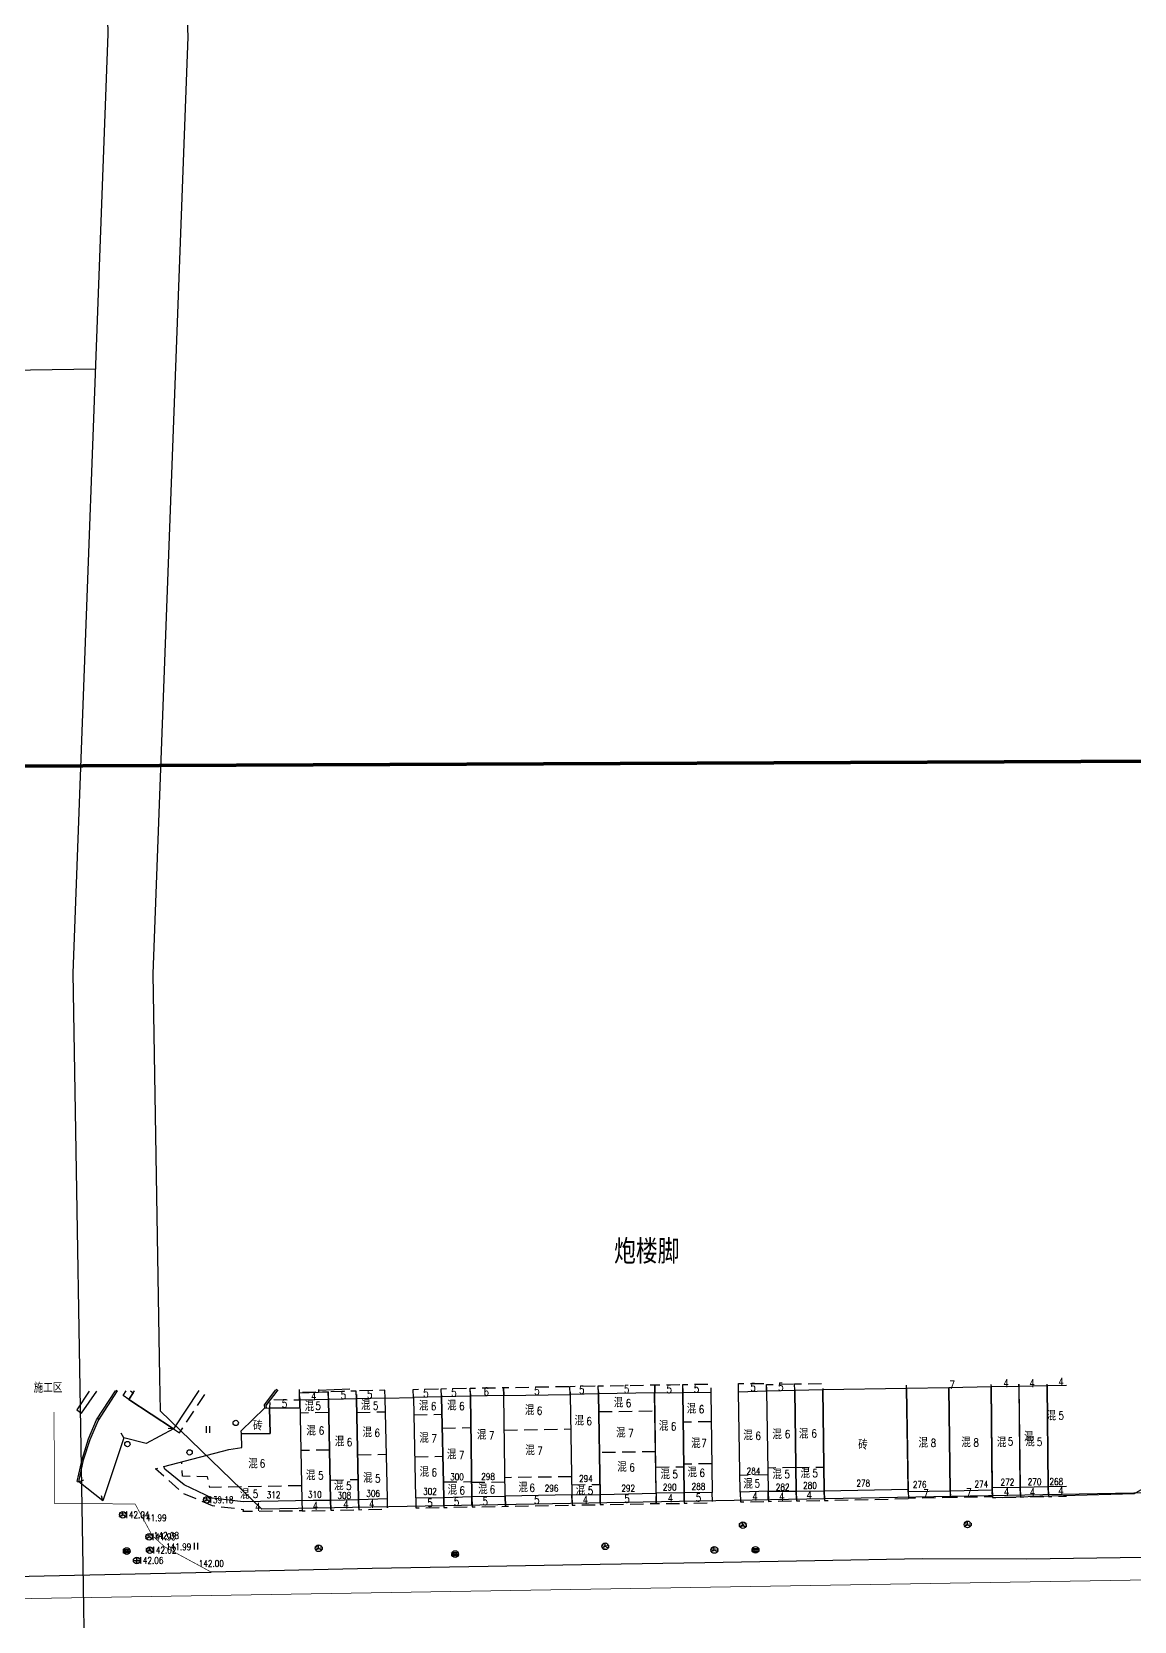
# Model space of a CAD drawing. Extents: x 529262 to 576451, y 2694391 to 2717535.
# Drawn here: x 565709.8 to 565875.1, y 2709680.9 to 2709919.2 of the extents above; entities that cross this region are included whole.
import ezdxf
from ezdxf.enums import TextEntityAlignment as Align
from ezdxf.xclip import XClip

# ---------------------------------------------------------------- set-up
doc = ezdxf.new("R2010")
doc.units = 0
doc.header["$XCLIPFRAME"] = 0
doc.linetypes.add('X5', pattern=[3, 2, -1])
for name, color, linetype in [('a红线图', 1, 'Continuous'), ('COMPONENT', 8, 'Continuous'), ('DLSS', 4, 'Continuous'), ('DMTZ', 8, 'Continuous'), ('GCD', 8, 'Continuous'), ('GXYZ', 8, 'Continuous'), ('JMD', 8, 'Continuous'), ('PP-COM', 7, 'Continuous'), ('RD-中线', 40, 'Continuous'), ('RD-红线', 7, 'Continuous'), ('ZBTZ', 8, 'Continuous'), ('ZJ', 7, 'Continuous')]:
    doc.layers.add(name, color=color, linetype=linetype)
doc.layers.add('尺寸标注', color=7, linetype='Continuous', lineweight=18)
doc.styles.add('HZ', font='rs.shx', dxfattribs={"width": 0.8, "bigfont": 'hztxt.shx'})
doc.styles.add('宋体', font='', dxfattribs={"width": 0.75})
doc.styles.get('宋体').set_extended_font_data('SimSun')
doc.linetypes.add('10421', pattern='A,2,[150,AAA.SHX,S=0.5,R=0,X=0,Y=0.5],1e-11', length=2)
doc.linetypes.add('10422', pattern='A,0.75,[150,AAA.SHX,S=0.5,R=0,X=0,Y=0.5],1.5,[177,AAA.SHX,S=1,R=0,X=0,Y=0.4],0.75', length=3)
doc.linetypes.add('1161', pattern='A,0,[149,AAA.SHX,S=0.15,R=0,X=0,Y=0],-1.6', length=1.6)

# ---------------------------------------------------------------- blocks, each defined once
blk = doc.blocks.new('A$C19FD0107')
at = {"layer": 'RD-中线', "color": 8, "linetype": 'Continuous', "flags": 128}
for points in [[(-5107.95, 16504.07), (-5219.45, 16202.02, 0.04717), (-5233.93, 16147.44), (-5260.68, 15986.84, 0.018836), (-5263.55, 15964.43), (-5278.55, 15797.76, 0.007917), (-5279.02, 15791.45), (-5281.36, 15751.13, 0.020425), (-5281.64, 15734.8), (-5276.77, 15528.25), (-5282.01, 15387.42), (-5280.48, 15295.55, 0.000055), (-5280.48, 15295.44), (-5280.16, 15276.46)], [(-4490.73, 14139.44, 0), (-4490.29, 14139.42)], [(-3818.25, 14086.17, 0), (-3817.74, 14086.17)]]:
    blk.add_lwpolyline(points, format="xyb", dxfattribs=at)
at = {"layer": 'RD-中线', "color": 8}
blk.add_lwpolyline([(-5278.64, 15477.99), (-5541.36, 15473.92)], dxfattribs=at)
at = {"layer": 'RD-红线', "color": 8}
blk.add_lwpolyline([(-5265.2, 15546.79), (-5265.03, 15534.28), (-5264.77, 15527.81)], dxfattribs=at)
at = {"layer": 'RD-红线', "color": 8, "linetype": 'Continuous', "flags": 128}
for points in [[(-5264.77, 15527.81), (-5270.01, 15387.3), (-5269, 15326.79), (-5268.92, 15321.79)], [(-4940.45, 15312.79), (-5253.65, 15307.04)]]:
    blk.add_lwpolyline(points, dxfattribs=at)
at = {"layer": 'RD-红线', "color": 8, "linetype": 'Continuous'}
blk.add_lwpolyline([(-5268.92, 15321.79), (-5253.65, 15307.04, 0.414723)], format="xyb", dxfattribs=at)
blk = doc.blocks.new('GC200')
at = {"linetype": 'Continuous', "const_width": 0.2, "flags": 128}
blk.add_lwpolyline([(-0.1, 0, 1), (0.1, 0, 1)], format="xyb", close=True, dxfattribs=at)
blk = doc.blocks.new('gc122')
at = {"color": 8}
blk.add_circle((0, 0), 0.8, dxfattribs=at)
blk = doc.blocks.new('gc121')
at = {"color": 8}
for p, q in [((-0.5, -1), (-0.5, 1)), ((0.5, -1), (0.5, 1))]:
    blk.add_line(p, q, dxfattribs=at)
blk = doc.blocks.new('gcbj0102')
for p, q in [((-1, 0), (1, 0)), ((0, -1), (0, 1))]:
    blk.add_line(p, q)
blk.add_circle((0, 0), 1)
blk = doc.blocks.new('gcbj0103')
for p, q in [((-1, 0), (1, 0)), ((-0.9, 0.43), (0.9, 0.43)), ((-0.88, -0.47), (0.88, -0.47))]:
    blk.add_line(p, q)
blk.add_circle((0, 0), 1)
blk = doc.blocks.new('gcbj0107')
for q in [(-0.87, -0.5), (0, 1), (0.87, -0.5)]:
    blk.add_line((0, 0), q)
blk.add_circle((0, 0), 1)

msp = doc.modelspace()

# ---------------------------------------------------------------- linework, layer by layer
at = {"const_width": 0.5}
msp.add_lwpolyline([(565286.483, 2709870.726), (565133.543, 2709870.659), (565133.687, 2709298.957), (565665.616, 2709299.237), (565665.521, 2709371.101), (565911.301, 2709371.252), (565911.184, 2709809.956), (565286.302, 2709807.243), (565286.483, 2709870.726)], dxfattribs=at)
at = {"layer": 'a红线图', "color": 8, "linetype": 'Continuous', "lineweight": 0, "flags": 128}
msp.add_lwpolyline([(564727.349, 2709667.84), (566620.304, 2709699.43)], dxfattribs=at)
msp.add_lwpolyline([(564727.349, 2709667.84), (566620.304, 2709699.43)], dxfattribs=at)
at = {"layer": 'DLSS', "linetype": 'Continuous', "flags": 128}
for points in [[(565757.523, 2709715.637), (565752.804, 2709715.462)], [(565887.039, 2709690.567), (565859.014, 2709690.145), (565843.403, 2709690.195), (565827.217, 2709689.914), (565810.742, 2709689.62), (565795.053, 2709689.34), (565778.242, 2709689.065), (565760.865, 2709688.732), (565736.714, 2709688.222)]]:
    msp.add_lwpolyline(points, dxfattribs=at)
at = {"layer": 'DLSS', "linetype": 'Continuous', "const_width": 0.1, "flags": 128}
msp.add_lwpolyline([(565713.138, 2709712.235), (565713.269, 2709698.502), (565725.317, 2709698.433), (565727.883, 2709693.701), (565729.728, 2709692.017), (565736.714, 2709688.222)], dxfattribs=at)
at = {"layer": 'DMTZ', "linetype": '10422', "elevation": 141.178, "flags": 128}
msp.add_lwpolyline([(565718.431, 2709715.349), (565716.567, 2709712.542), (565717.294, 2709712.064), (565719.594, 2709715.358)], dxfattribs=at)
at = {"layer": 'DMTZ', "linetype": '10422', "flags": 128}
for points in [[(565749.981, 2709715.119), (565749.967, 2709715.581)], [(565752.802, 2709715.602), (565752.807, 2709715.2)]]:
    msp.add_lwpolyline(points, dxfattribs=at)
at = {"layer": 'DMTZ', "linetype": '10421', "flags": 128}
msp.add_lwpolyline([(565762.815, 2709714.303), (565767.046, 2709714.402)], dxfattribs=at)
at = {"layer": 'JMD', "linetype": 'Continuous'}
for p, q in [((565722.445, 2709715.483, 142.215), (565722.654, 2709715.346, 142.215)), ((565746.462, 2709715.647), (565746.66, 2709715.494)), ((565719.71, 2709711.297, 142.215), (565719.919, 2709711.16, 142.215)), ((565731.05, 2709709.692), (565730.25, 2709709.727)), ((565723.614, 2709708.37), (565723.231, 2709709.072)), ((565717.844, 2709706.671, 142.215), (565718.082, 2709706.596, 142.215)), ((565716.648, 2709701.821, 142.215), (565716.892, 2709701.769, 142.215)), ((565716.892, 2709701.769), (565717.646, 2709702.036)), ((565720.479, 2709698.885), (565720.252, 2709699.652))]:
    msp.add_line(p, q, dxfattribs=at)
at = {"layer": 'JMD', "linetype": 'Continuous', "flags": 128}
msp.add_lwpolyline([(565853.875, 2709699.385), (565875.188, 2709699.993), (565883.782, 2709704.949), (565888.975, 2709709.154), (565888.975, 2709737.133)], dxfattribs=at)
at = {"layer": 'JMD', "linetype": 'X5', "flags": 128}
for points, elevation in [([(565803.248, 2709715.078), (565803.228, 2709716.286), (565807.426, 2709716.346), (565807.445, 2709715.138)], 141.181), ([(565807.445, 2709715.138), (565807.426, 2709716.346), (565811.643, 2709716.417), (565811.664, 2709715.209)], 140.83), ([(565815.814, 2709715.271), (565815.801, 2709716.478), (565820.016, 2709716.513), (565820, 2709715.337)], 141.264), ([(565853.65, 2709716.342), (565853.658, 2709715.976)], 141.33), ([(565857.835, 2709716.373), (565857.842, 2709716.068)], 141.376), ([(565857.842, 2709716.068), (565857.835, 2709716.373)], 141.33), ([(565862.064, 2709716.137), (565862.058, 2709716.404)], 141.376), ([(565862.064, 2709716.137), (565862.058, 2709716.404)], 141.376), ([(565724.366, 2709714.089), (565723.502, 2709714.676), (565723.97, 2709715.39)], 144.432), ([(565731.05, 2709709.692), (565731.968, 2709709.088), (565736.173, 2709715.48)], 142.066), ([(565750.016, 2709712.853), (565749.992, 2709713.987), (565745.499, 2709714.044), (565745.484, 2709712.859)], 142.351), ([(565754.301, 2709714.085), (565754.267, 2709715.242), (565749.981, 2709715.119), (565749.992, 2709713.987)], 142.252), ([(565758.513, 2709714.199), (565758.479, 2709715.364), (565754.267, 2709715.242), (565754.301, 2709714.085)], 142.014), ([(565762.815, 2709714.303), (565762.781, 2709715.488), (565758.479, 2709715.364), (565758.513, 2709714.199)], 141.689), ([(565775.588, 2709714.601), (565775.563, 2709715.809), (565780.569, 2709715.882), (565780.587, 2709714.689)], 140.987), ([(565780.587, 2709714.689), (565780.569, 2709715.882), (565790.516, 2709716.071), (565790.536, 2709714.863)], 140.987), ([(565790.536, 2709714.863), (565790.516, 2709716.071), (565794.765, 2709716.135), (565794.785, 2709714.927)], 141.097), ([(565794.785, 2709714.927), (565794.765, 2709716.135), (565803.228, 2709716.286), (565803.248, 2709715.078)], 141.288), ([(565754.334, 2709712.143), (565750.034, 2709712.049)], 142.014), ([(565758.555, 2709712.165), (565762.86, 2709712.26)], 141.689), ([(565767.103, 2709711.803), (565771.301, 2709711.9)], 142.286), ([(565794.827, 2709712.28), (565803.284, 2709712.393)], 142.286), ([(565771.35, 2709709.819), (565775.657, 2709709.882)], 142.286), ([(565780.663, 2709709.519), (565790.632, 2709709.685)], 141.898), ([(565811.723, 2709710.759), (565807.504, 2709710.703)], 140.83), ([(565750.267, 2709701.173), (565736.517, 2709700.901), (565736.179, 2709702.519), (565732.434, 2709702.589), (565732.316, 2709704.735)], 142.351), ([(565754.46, 2709706.519), (565750.154, 2709706.427)], 161.524), ([(565758.689, 2709705.808), (565763, 2709705.903)], 161.524), ([(565767.242, 2709705.497), (565771.448, 2709705.595)], 161.524), ([(565803.344, 2709706.266), (565794.926, 2709706.13)], 163.659), ([(565811.807, 2709704.452), (565807.588, 2709704.396)], 163.326), ([(565750.32, 2709698.938), (565750.375, 2709697.385), (565741.543, 2709697.284), (565741.545, 2709697.57), (565736.908, 2709698.132), (565732.537, 2709700.013), (565728.391, 2709703.703), (565729.622, 2709704.034)], 142.351), ([(565754.555, 2709702.02), (565758.767, 2709702.109)], 161.524), ([(565790.766, 2709702.514), (565780.768, 2709702.368)], 164.727), ([(565803.406, 2709703.96), (565807.593, 2709704.016)], 161.047), ([(565820.223, 2709702.816), (565816.037, 2709702.719)], 160.567), ([(565824.397, 2709703.91), (565820.187, 2709703.81)], 160.728), ([(565824.397, 2709703.91), (565828.607, 2709703.972)], 160.728), ([(565771.538, 2709701.732), (565775.775, 2709701.794)], 165.787), ([(565775.777, 2709701.68), (565780.777, 2709701.753)], 166.085), ([(565790.803, 2709701.302), (565795.003, 2709701.37)], 162.26), ([(565820.244, 2709700.332), (565820.273, 2709698.826), (565824.479, 2709698.892), (565824.452, 2709700.375)], 141.302), ([(565841.248, 2709700.279), (565841.272, 2709699.324), (565847.577, 2709699.446), (565847.559, 2709700.408)], 141.069), ([(565750.32, 2709698.938), (565750.375, 2709697.385), (565754.645, 2709697.487), (565754.619, 2709699.023)], 142.307), ([(565754.619, 2709699.023), (565754.645, 2709697.487), (565758.869, 2709697.565), (565758.831, 2709699.101)], 142.315), ([(565758.831, 2709699.101), (565758.869, 2709697.565), (565763.189, 2709697.7), (565763.147, 2709699.236)], 142.412)]:
    msp.add_lwpolyline(points, dxfattribs=dict(at, elevation=elevation))
for points in [[(565820, 2709715.336), (565820.013, 2709716.347), (565824.196, 2709716.43), (565824.218, 2709715.452)], [(565824.218, 2709715.452), (565824.196, 2709716.43), (565828.434, 2709716.514), (565828.438, 2709715.527)], [(565853.65, 2709716.342), (565853.658, 2709715.976)], [(565767.046, 2709714.402), (565767.03, 2709715.61), (565771.212, 2709715.707), (565771.241, 2709714.5)], [(565771.241, 2709714.5), (565771.212, 2709715.707), (565775.563, 2709715.809), (565775.588, 2709714.601)], [(565840.997, 2709715.729), (565840.986, 2709716.249)], [(565780.808, 2709699.617), (565780.835, 2709698.079), (565790.844, 2709698.256), (565790.817, 2709699.786)], [(565790.817, 2709699.786), (565790.844, 2709698.256), (565795.054, 2709698.33), (565795.028, 2709699.846)], [(565795.028, 2709699.846), (565795.054, 2709698.33), (565803.473, 2709698.499), (565803.449, 2709700.036)], [(565803.449, 2709700.036), (565803.473, 2709698.499), (565807.657, 2709698.53), (565807.646, 2709700.096)], [(565807.646, 2709700.096), (565807.657, 2709698.53), (565811.896, 2709698.626), (565811.865, 2709700.167)], [(565816.059, 2709700.226), (565816.091, 2709698.746), (565820.273, 2709698.826), (565820.244, 2709700.332)], [(565824.452, 2709700.375), (565824.479, 2709698.892), (565828.687, 2709698.957), (565828.66, 2709700.418)], [(565828.66, 2709700.418), (565828.687, 2709698.957), (565841.274, 2709699.236), (565841.24, 2709700.635)], [(565847.559, 2709700.408), (565847.577, 2709699.446), (565853.872, 2709699.567), (565853.845, 2709700.877)], [(565853.845, 2709700.877), (565853.875, 2709699.385), (565858.083, 2709699.471), (565858.049, 2709700.959)], [(565858.049, 2709700.959), (565858.083, 2709699.471), (565862.273, 2709699.557), (565862.243, 2709701.038)], [(565862.243, 2709701.038), (565862.273, 2709699.557), (565864.998, 2709699.613)], [(565767.399, 2709699.339), (565767.408, 2709697.843), (565771.618, 2709697.917), (565771.592, 2709699.427)], [(565771.592, 2709699.427), (565771.618, 2709697.917), (565775.836, 2709697.991), (565775.809, 2709699.533)], [(565775.809, 2709699.533), (565775.836, 2709697.991), (565780.835, 2709698.079), (565780.808, 2709699.617)]]:
    msp.add_lwpolyline(points, dxfattribs=at)
at = {"layer": 'JMD', "linetype": 'Continuous', "flags": 128}
for points, elevation in [([(565716.648, 2709701.821), (565717.354, 2709705.116), (565718.32, 2709708.181), (565719.532, 2709711.024), (565722.377, 2709715.378)], 142.215), ([(565724.64, 2709715.395), (565725.048, 2709715.121), (565724.366, 2709714.089), (565731.05, 2709709.692), (565726.975, 2709707.499), (565723.614, 2709708.37), (565720.479, 2709698.885), (565716.892, 2709701.769), (565717.596, 2709705.052), (565718.554, 2709708.094), (565719.753, 2709710.906), (565722.677, 2709715.381)], 142.066), ([(565716.892, 2709701.769), (565717.596, 2709705.052), (565718.554, 2709708.094), (565719.753, 2709710.906), (565722.677, 2709715.381)], 142.215), ([(565734.858, 2709715.47), (565731.05, 2709709.692), (565724.366, 2709714.089), (565725.233, 2709715.399)], 143.766), ([(565724.64, 2709715.395), (565725.048, 2709715.121)], 142.215), ([(565725.084, 2709715.398), (565725.189, 2709715.328)], 142.215), ([(565746.391, 2709715.555), (565744.646, 2709713.292), (565744.705, 2709712.818)], 1), ([(565746.709, 2709715.557), (565744.906, 2709713.221), (565744.955, 2709712.831)], 1), ([(565864.998, 2709716.186), (565862.064, 2709716.137), (565862.243, 2709701.038), (565864.998, 2709701.099)], 141.376)]:
    msp.add_lwpolyline(points, dxfattribs=dict(at, elevation=elevation))
for points, elevation in [([(565741.532, 2709698.76), (565736.855, 2709699.282), (565732.661, 2709701.305), (565729.754, 2709703.635), (565729.622, 2709704.034), (565739.354, 2709706.586), (565741.307, 2709706.89), (565741.252, 2709708.951), (565745.568, 2709709.004), (565745.484, 2709712.859), (565750.016, 2709712.853), (565749.981, 2709715.119), (565754.267, 2709715.242), (565754.619, 2709699.023)], 142.351), ([(565754.301, 2709714.085), (565749.992, 2709713.987), (565750.32, 2709698.938), (565754.619, 2709699.023)], 142.903), ([(565758.513, 2709714.199), (565754.301, 2709714.085), (565754.619, 2709699.023), (565758.831, 2709699.101)], 142.014), ([(565762.815, 2709714.303), (565758.513, 2709714.199), (565758.831, 2709699.101), (565763.147, 2709699.236)], 141.689), ([(565807.445, 2709715.138), (565811.664, 2709715.209), (565811.865, 2709700.167), (565807.646, 2709700.096)], 140.83), ([(565816.059, 2709700.226), (565815.814, 2709715.271), (565819.999, 2709715.377), (565820.244, 2709700.332)], 141.923), ([(565820, 2709715.336), (565820.244, 2709700.332), (565824.452, 2709700.375), (565824.218, 2709715.452)], 141.302), ([(565824.218, 2709715.452), (565824.452, 2709700.375), (565828.66, 2709700.418), (565828.438, 2709715.527)], 141.302), ([(565828.438, 2709715.527), (565828.66, 2709700.418), (565841.24, 2709700.635), (565840.997, 2709715.729)], 141.022), ([(565840.997, 2709715.729), (565841.248, 2709700.279), (565847.559, 2709700.408), (565847.327, 2709715.853)], 141.069), ([(565847.327, 2709715.853), (565847.559, 2709700.408), (565853.852, 2709700.531), (565853.658, 2709715.976)], 141.069), ([(565857.842, 2709716.068), (565858.049, 2709700.959), (565862.243, 2709701.038), (565862.064, 2709716.137)], 141.33), ([(565744.705, 2709712.818), (565745.484, 2709712.859), (565745.568, 2709709.004), (565741.252, 2709708.951), (565741.24, 2709709.405)], 141.898)]:
    msp.add_lwpolyline(points, close=True, dxfattribs=dict(at, elevation=elevation))
for points in [[(565771.241, 2709714.5), (565767.046, 2709714.402), (565767.378, 2709699.334), (565771.592, 2709699.427)], [(565775.588, 2709714.601), (565771.241, 2709714.5), (565771.592, 2709699.427), (565775.809, 2709699.533)], [(565780.587, 2709714.689), (565775.588, 2709714.601), (565775.809, 2709699.533), (565780.808, 2709699.617)], [(565780.587, 2709714.689), (565790.536, 2709714.863), (565790.817, 2709699.786), (565780.808, 2709699.617)], [(565794.785, 2709714.927), (565790.536, 2709714.863), (565790.817, 2709699.786), (565795.028, 2709699.846)], [(565794.785, 2709714.927), (565795.028, 2709699.846), (565803.449, 2709700.036), (565803.206, 2709715.117)], [(565803.248, 2709715.078), (565807.445, 2709715.138), (565807.646, 2709700.096), (565803.449, 2709700.036)], [(565853.658, 2709715.976), (565853.845, 2709700.877), (565858.049, 2709700.959), (565857.862, 2709716.058)]]:
    msp.add_lwpolyline(points, close=True, dxfattribs=at)
at = {"layer": 'ZBTZ', "linetype": '1161', "flags": 128}
msp.add_lwpolyline([(565693.446, 2709687.249), (565736.714, 2709688.222)], dxfattribs=at)

# ---------------------------------------------------------------- block references
at = {"layer": 'COMPONENT', "linetype": 'Continuous', "xscale": 0.5, "yscale": 0.5}
for name, p in [('gcbj0107', (565723.467, 2709696.807)), ('gcbj0107', (565736.076, 2709699.056)), ('gcbj0107', (565816.426, 2709695.253)), ('gcbj0107', (565850.154, 2709695.373)), ('gcbj0107', (565727.424, 2709693.507)), ('gcbj0107', (565795.814, 2709692.083, -99881.633)), ('gcbj0103', (565724.055, 2709691.377)), ('gcbj0102', (565725.557, 2709689.962)), ('gcbj0107', (565727.504, 2709691.515)), ('gcbj0107', (565752.832, 2709691.782)), ('gcbj0103', (565773.297, 2709690.924)), ('gcbj0107', (565812.169, 2709691.533)), ('gcbj0103', (565818.363, 2709691.545))]:
    msp.add_blockref(name, p, dxfattribs=at)
at = {"layer": 'GCD', "linetype": 'Continuous'}
ref = msp.add_blockref('GC200', (565723.462, 2709696.802, 142.044), dxfattribs=dict(at, xscale=0.1999999999534339, yscale=0.1999999999534339, zscale=0.1999999999534339))
ref.add_attrib('height', '142.04', dxfattribs={"linetype": 'Continuous', "height": 1, "style": 'HZ', "width": 0.8}).set_placement((565723.702, 2709696.802, 142.044), align=Align.MIDDLE_LEFT)
ref = msp.add_blockref('GC200', (565723.462, 2709696.802, 142.044), dxfattribs=dict(at, xscale=0.1999999999534339, yscale=0.1999999999534339, zscale=0.1999999999534339))
ref.add_attrib('height', '142.04', dxfattribs={"linetype": 'Continuous', "height": 1, "style": 'HZ', "width": 0.8}).set_placement((565723.702, 2709696.802, 142.044), align=Align.MIDDLE_LEFT)
ref = msp.add_blockref('GC200', (565736.068, 2709699.056, 139.182), dxfattribs=dict(at, xscale=0.1999999999534339, yscale=0.1999999999534339, zscale=0.1999999999534339))
ref.add_attrib('height', '139.18', dxfattribs={"linetype": 'Continuous', "height": 1, "style": 'HZ', "width": 0.8}).set_placement((565736.308, 2709699.056, 139.182), align=Align.MIDDLE_LEFT)
ref = msp.add_blockref('GC200', (565736.068, 2709699.056, 139.182), dxfattribs=dict(at, xscale=0.1999999999534339, yscale=0.1999999999534339, zscale=0.1999999999534339))
ref.add_attrib('height', '139.18', dxfattribs={"linetype": 'Continuous', "height": 1, "style": 'HZ', "width": 0.8}).set_placement((565736.308, 2709699.056, 139.182), align=Align.MIDDLE_LEFT)
ref = msp.add_blockref('GC200', (565726.025, 2709696.356, 141.99), dxfattribs=dict(at, xscale=0.1999999999534339, yscale=0.1999999999534339, zscale=0.1999999999534339))
ref.add_attrib('height', '141.99', dxfattribs={"linetype": 'Continuous', "height": 1, "style": 'HZ', "width": 0.8}).set_placement((565726.265, 2709696.356, 141.99), align=Align.MIDDLE_LEFT)
ref = msp.add_blockref('GC200', (565726.025, 2709696.356, 141.99), dxfattribs=dict(at, xscale=0.1999999999534339, yscale=0.1999999999534339, zscale=0.1999999999534339))
ref.add_attrib('height', '141.99', dxfattribs={"linetype": 'Continuous', "height": 1, "style": 'HZ', "width": 0.8}).set_placement((565726.265, 2709696.356, 141.99), align=Align.MIDDLE_LEFT)
ref = msp.add_blockref('GC200', (565727.417, 2709693.512, 141.945), dxfattribs=dict(at, xscale=0.1999999999534339, yscale=0.1999999999534339, zscale=0.1999999999534339))
ref.add_attrib('height', '141.95', dxfattribs={"linetype": 'Continuous', "height": 1, "style": 'HZ', "width": 0.8}).set_placement((565727.657, 2709693.512, 141.945), align=Align.MIDDLE_LEFT)
ref = msp.add_blockref('GC200', (565727.417, 2709693.512, 141.945), dxfattribs=dict(at, xscale=0.1999999999534339, yscale=0.1999999999534339, zscale=0.1999999999534339))
ref.add_attrib('height', '141.95', dxfattribs={"linetype": 'Continuous', "height": 1, "style": 'HZ', "width": 0.8}).set_placement((565727.657, 2709693.512, 141.945), align=Align.MIDDLE_LEFT)
ref = msp.add_blockref('GC200', (565727.879, 2709693.704, 142.081), dxfattribs=dict(at, xscale=0.1999999999534339, yscale=0.1999999999534339, zscale=0.1999999999534339))
ref.add_attrib('height', '142.08', dxfattribs={"linetype": 'Continuous', "height": 1, "style": 'HZ', "width": 0.8}).set_placement((565728.119, 2709693.704, 142.081), align=Align.MIDDLE_LEFT)
ref = msp.add_blockref('GC200', (565727.879, 2709693.704, 142.081), dxfattribs=dict(at, xscale=0.1999999999534339, yscale=0.1999999999534339, zscale=0.1999999999534339))
ref.add_attrib('height', '142.08', dxfattribs={"linetype": 'Continuous', "height": 1, "style": 'HZ', "width": 0.8}).set_placement((565728.119, 2709693.704, 142.081), align=Align.MIDDLE_LEFT)
ref = msp.add_blockref('GC200', (565729.724, 2709692.02, 141.989), dxfattribs=dict(at, xscale=0.1999999999534339, yscale=0.1999999999534339, zscale=0.1999999999534339))
ref.add_attrib('height', '141.99', dxfattribs={"linetype": 'Continuous', "height": 1, "style": 'HZ', "width": 0.8}).set_placement((565729.964, 2709692.02, 141.989), align=Align.MIDDLE_LEFT)
ref = msp.add_blockref('GC200', (565729.724, 2709692.02, 141.989), dxfattribs=dict(at, xscale=0.1999999999534339, yscale=0.1999999999534339, zscale=0.1999999999534339))
ref.add_attrib('height', '141.99', dxfattribs={"linetype": 'Continuous', "height": 1, "style": 'HZ', "width": 0.8}).set_placement((565729.964, 2709692.02, 141.989), align=Align.MIDDLE_LEFT)
ref = msp.add_blockref('GC200', (565725.55, 2709689.966, 142.058), dxfattribs=dict(at, xscale=0.1999999999534339, yscale=0.1999999999534339, zscale=0.1999999999534339))
ref.add_attrib('height', '142.06', dxfattribs={"linetype": 'Continuous', "height": 1, "style": 'HZ', "width": 0.8}).set_placement((565725.79, 2709689.966, 142.058), align=Align.MIDDLE_LEFT)
ref = msp.add_blockref('GC200', (565725.55, 2709689.966, 142.058), dxfattribs=dict(at, xscale=0.1999999999534339, yscale=0.1999999999534339, zscale=0.1999999999534339))
ref.add_attrib('height', '142.06', dxfattribs={"linetype": 'Continuous', "height": 1, "style": 'HZ', "width": 0.8}).set_placement((565725.79, 2709689.966, 142.058), align=Align.MIDDLE_LEFT)
ref = msp.add_blockref('GC200', (565727.497, 2709691.514, 142.023), dxfattribs=dict(at, xscale=0.1999999999534339, yscale=0.1999999999534339, zscale=0.1999999999534339))
ref.add_attrib('height', '142.02', dxfattribs={"linetype": 'Continuous', "height": 1, "style": 'HZ', "width": 0.8}).set_placement((565727.737, 2709691.514, 142.023), align=Align.MIDDLE_LEFT)
ref = msp.add_blockref('GC200', (565727.497, 2709691.514, 142.023), dxfattribs=dict(at, xscale=0.1999999999534339, yscale=0.1999999999534339, zscale=0.1999999999534339))
ref.add_attrib('height', '142.02', dxfattribs={"linetype": 'Continuous', "height": 1, "style": 'HZ', "width": 0.8}).set_placement((565727.737, 2709691.514, 142.023), align=Align.MIDDLE_LEFT)
ref = msp.add_blockref('GC200', (565734.618, 2709689.508, 141.999), dxfattribs=dict(at, xscale=0.1999999999534339, yscale=0.1999999999534339, zscale=0.1999999999534339))
ref.add_attrib('height', '142.00', dxfattribs={"linetype": 'Continuous', "height": 1, "style": 'HZ', "width": 0.8}).set_placement((565734.858, 2709689.508, 141.999), align=Align.MIDDLE_LEFT)
ref = msp.add_blockref('GC200', (565734.618, 2709689.508, 141.999), dxfattribs=dict(at, xscale=0.1999999999534339, yscale=0.1999999999534339, zscale=0.1999999999534339))
ref.add_attrib('height', '142.00', dxfattribs={"linetype": 'Continuous', "height": 1, "style": 'HZ', "width": 0.8}).set_placement((565734.858, 2709689.508, 141.999), align=Align.MIDDLE_LEFT)
at = {"layer": 'PP-COM'}
ref = msp.add_blockref('A$C19FD0107', (570997.993, 2694390.603), dxfattribs=at)
XClip(ref).set_block_clipping_path([(-9366.4383134884, 14428.6043910822), (-3328.4480743363, 17452.7484863754)])
at = {"layer": 'ZBTZ', "linetype": 'Continuous', "xscale": 0.5, "yscale": 0.5, "zscale": 0.5}
for name, p in [('gc121', (565736.289, 2709709.581)), ('gc122', (565740.403, 2709710.587)), ('gc122', (565724.163, 2709707.416)), ('gc122', (565733.491, 2709706.161)), ('gc121', (565734.449, 2709692.093))]:
    msp.add_blockref(name, p, dxfattribs=at)

# ---------------------------------------------------------------- texts
at = {"layer": 'GXYZ', "linetype": 'Continuous', "style": '宋体'}
for s, p in [('通信', (565736.12, 2709699.106)), ('通信', (565723.511, 2709696.857)), ('通信', (565816.47, 2709695.303)), ('电力', (565850.198, 2709695.423)), ('通信', (565727.468, 2709693.558)), ('雨水', (565724.058, 2709691.337)), ('污', (565725.558, 2709689.956)), ('通信', (565727.548, 2709691.565)), ('电力', (565752.876, 2709691.832)), ('雨水', (565773.299, 2709690.884)), ('电力', (565795.814, 2709692.083)), ('通信', (565812.213, 2709691.583)), ('雨水', (565818.363, 2709691.545))]:
    msp.add_text(s, height=0.5, dxfattribs=at).set_placement(p, align=Align.MIDDLE)
at = {"layer": 'JMD', "linetype": 'Continuous', "style": 'HZ', "width": 0.8}
for s, p in [('5', (565817.566, 2709715.941)), ('5', (565821.725, 2709715.993)), ('7', (565847.412, 2709716.297)), ('4', (565855.487, 2709716.526)), ('4', (565859.404, 2709716.547)), ('4', (565863.738, 2709716.723)), ('5', (565747.326, 2709713.492)), ('4', (565751.699, 2709714.585)), ('5', (565756.133, 2709714.748)), ('5', (565760.08, 2709714.869)), ('5', (565768.516, 2709715.047)), ('5', (565772.717, 2709715.16)), ('6', (565777.571, 2709715.274)), ('5', (565785.163, 2709715.414)), ('5', (565791.875, 2709715.559)), ('5', (565798.616, 2709715.663)), ('6', (565798.899, 2709713.551)), ('5', (565804.99, 2709715.664)), ('5', (565809.083, 2709715.726)), ('5', (565752.348, 2709713.155)), ('5', (565760.976, 2709713.169)), ('6', (565769.675, 2709713.086)), ('6', (565773.898, 2709713.11)), ('6', (565785.564, 2709712.417)), ('6', (565809.84, 2709712.627)), ('5', (565863.787, 2709711.678)), ('6', (565752.844, 2709709.43)), ('6', (565761.216, 2709709.094)), ('7', (565778.381, 2709708.722)), ('6', (565793.005, 2709710.854)), ('7', (565799.245, 2709709.037)), ('6', (565805.66, 2709710.053)), ('6', (565818.326, 2709708.645)), ('6', (565822.752, 2709708.914)), ('6', (565826.725, 2709709.009)), ('6', (565757.065, 2709707.717)), ('7', (565769.737, 2709708.254)), ('7', (565785.63, 2709706.405)), ('7', (565810.21, 2709707.53)), ('8', (565844.609, 2709707.578)), ('8', (565851.025, 2709707.641)), ('5', (565856.162, 2709707.817)), ('5', (565860.54, 2709707.744)), ('6', (565744, 2709704.498)), ('7', (565773.872, 2709705.774)), ('6', (565799.423, 2709703.908)), ('5', (565752.751, 2709702.713)), ('5', (565761.303, 2709702.256)), ('6', (565769.775, 2709703.16)), ('5', (565805.881, 2709702.882)), ('6', (565809.946, 2709703.095)), ('5', (565818.21, 2709701.513)), ('5', (565822.672, 2709702.886)), ('5', (565826.876, 2709703.048)), ('5', (565742.955, 2709699.948)), ('5', (565756.95, 2709701.139)), ('6', (565773.969, 2709700.459)), ('6', (565778.478, 2709700.612)), ('6', (565784.431, 2709700.841)), ('5', (565793.191, 2709700.432)), ('5', (565798.67, 2709699.189)), ('4', (565805.181, 2709699.307)), ('5', (565809.386, 2709699.394)), ('4', (565817.852, 2709699.577)), ('4', (565821.882, 2709699.57)), ('4', (565825.993, 2709699.754)), ('7', (565843.498, 2709700.018)), ('7', (565849.922, 2709700.163)), ('4', (565855.583, 2709700.258)), ('4', (565859.442, 2709700.183)), ('4', (565863.729, 2709700.409)), ('4', (565743.284, 2709697.988)), ('4', (565751.948, 2709698.129)), ('4', (565756.505, 2709698.344)), ('4', (565760.397, 2709698.453)), ('5', (565769.129, 2709698.58)), ('5', (565773.117, 2709698.782)), ('5', (565777.419, 2709698.834)), ('5', (565785.14, 2709699.039)), ('4', (565792.43, 2709699.036))]:
    msp.add_text(s, height=1.2, dxfattribs=at).set_placement(p, align=Align.MIDDLE_LEFT)
for s, p in [('混', (565752.182, 2709713.103)), ('混', (565760.607, 2709713.277)), ('混', (565769.306, 2709713.194)), ('混', (565773.528, 2709713.217)), ('混', (565798.53, 2709713.658)), ('混', (565785.194, 2709712.525)), ('混', (565792.636, 2709710.961)), ('混', (565809.47, 2709712.735)), ('混', (565863.433, 2709711.707)), ('砖', (565744.434, 2709710.189)), ('混', (565752.436, 2709709.448)), ('混', (565760.846, 2709709.201)), ('混', (565769.368, 2709708.362)), ('混', (565778.011, 2709708.829)), ('混', (565798.876, 2709709.145)), ('混', (565805.291, 2709710.161)), ('混', (565817.957, 2709708.753)), ('混', (565822.309, 2709708.895)), ('混', (565826.281, 2709708.991)), ('混', (565860.049, 2709708.559)), ('混', (565756.695, 2709707.824)), ('混', (565785.261, 2709706.512)), ('混', (565810.118, 2709707.564)), ('砖', (565835.183, 2709707.332)), ('混', (565844.22, 2709707.636)), ('混', (565850.637, 2709707.699)), ('混', (565855.966, 2709707.71)), ('混', (565860.227, 2709707.815)), ('混', (565743.722, 2709704.514)), ('混', (565773.503, 2709705.882)), ('混', (565799.054, 2709704.015)), ('混', (565752.355, 2709702.761)), ('混', (565756.581, 2709701.247)), ('混', (565760.934, 2709702.363)), ('混', (565769.406, 2709703.267)), ('混', (565805.527, 2709702.911)), ('混', (565809.577, 2709703.203)), ('混', (565817.953, 2709701.474)), ('混', (565822.318, 2709702.915)), ('混', (565826.522, 2709703.078)), ('混', (565742.455, 2709699.948)), ('混', (565773.6, 2709700.567)), ('混', (565778.181, 2709700.665)), ('混', (565784.221, 2709700.926)), ('混', (565792.822, 2709700.539))]:
    msp.add_text(s, height=1.5, dxfattribs=at).set_placement(p, align=Align.MIDDLE_RIGHT)
for s, p in [('300', (565773.583, 2709702.497)), ('298', (565778.247, 2709702.552)), ('294', (565792.917, 2709702.23)), ('284', (565818.042, 2709703.368)), ('278', (565834.506, 2709701.549)), ('272', (565856.118, 2709701.678)), ('270', (565860.188, 2709701.757)), ('268', (565863.458, 2709701.777)), ('312', (565746.076, 2709699.784)), ('310', (565752.264, 2709699.853)), ('308', (565756.684, 2709699.704)), ('306', (565761.007, 2709700.013)), ('302', (565769.53, 2709700.322)), ('296', (565787.761, 2709700.782)), ('292', (565799.259, 2709700.798)), ('290', (565805.486, 2709700.958)), ('288', (565809.794, 2709701.055)), ('282', (565822.419, 2709700.959)), ('280', (565826.521, 2709701.216)), ('276', (565842.969, 2709701.349)), ('274', (565852.218, 2709701.425))]:
    msp.add_text(s, height=1, dxfattribs=at).set_placement(p, align=Align.MIDDLE)
at = {"layer": 'ZJ', "color": 8, "linetype": 'Continuous', "style": 'HZ', "width": 0.8}
msp.add_text('施工区', height=1.5, dxfattribs=at).set_placement((565712.257, 2709715.959), align=Align.MIDDLE)
at = {"layer": '尺寸标注', "color": 252, "insert": (565795.498, 2709738.001, 2761.055), "char_height": 4, "attachment_point": 1, "style": '宋体'}
msp.add_mtext('{\\H0.8x; 炮楼脚  }', dxfattribs=at)

doc.saveas('drawing.dxf')
